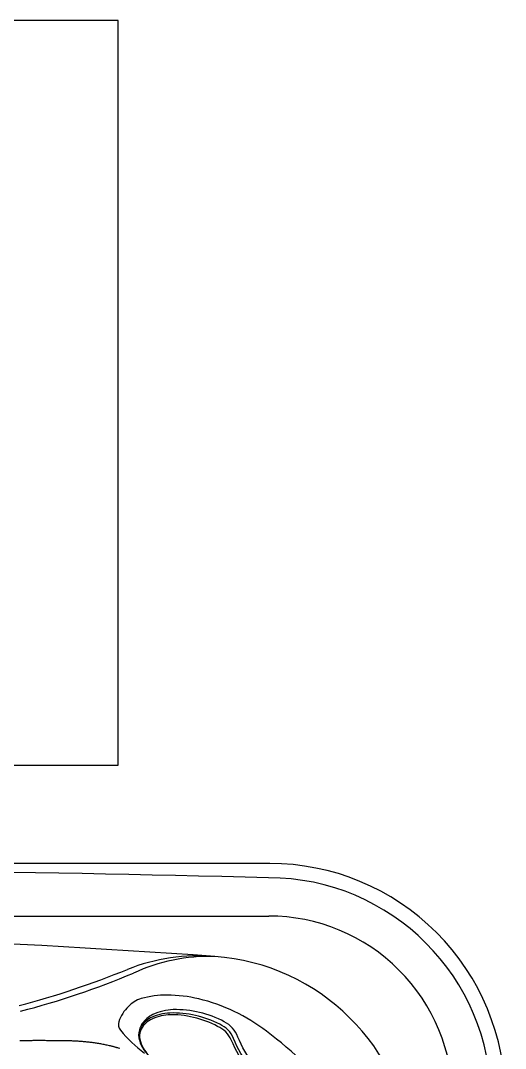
# Model space of a CAD drawing. Extents: x 938 to 1038, y 781 to 934.
# Drawn here: x 1013.3 to 1038, y 881.3 to 933.6 of the extents above; entities that cross this region are included whole.
import ezdxf

# ---------------------------------------------------------------- set-up
doc = ezdxf.new("R2010")
doc.units = 0
doc.header["$MEASUREMENT"] = 0
for name, color, linetype in [('1', 4, 'Continuous'), ('1_CYAN', 4, 'Continuous'), ('2', 2, 'Continuous'), ('DIM', 3, 'Continuous')]:
    doc.layers.add(name, color=color, linetype=linetype)

# ---------------------------------------------------------------- blocks, each defined once
blk = doc.blocks.new('Pillow07')
at = {"layer": '1_CYAN', "color": 4, "linetype": 'Continuous'}
blk.add_lwpolyline([(-2.358, -0.87, -0.006603), (-5.745, -0.616, -0.021924), (-6.178, -0.554, -0.081502), (-6.683, -0.382, -0.155149), (-7.057, -0.002, -0.083013), (-7.178, 0.3, -0.136326), (-7.125, 1.034, -0.096778), (-6.565, 1.944, -0.127397), (-4.291, 3.344, -0.186872), (-3.258, 3.28, 0.065625), (-1.71, 2.868, 0.071435), (1.71, 2.868, 0.065625), (3.258, 3.28, -0.186872), (4.291, 3.344, -0.127397), (6.565, 1.944, -0.096778), (7.125, 1.034, -0.136326), (7.178, 0.3, -0.083013), (7.057, -0.002, -0.155149), (6.683, -0.382, -0.081502), (6.178, -0.554, -0.021924), (5.745, -0.616, -0.006603), (2.358, -0.87, -0.02343)], format="xyb", close=True, dxfattribs=at)
at = {"layer": '1_CYAN', "color": 3, "linetype": 'Continuous'}
for points in [[(-7.051, -0.007, -0.035917), (-7.097, 0.106, -0.150356), (-7.089, 0.827, -0.114334), (-6.565, 1.702, -0.12673), (-4.367, 3.088, -0.194366), (-3.357, 3.079, 0.069606), (-1.71, 2.626, 0.073636), (1.71, 2.626, 0.069606), (3.357, 3.079, -0.194366), (4.367, 3.088, -0.12673), (6.565, 1.702, -0.114334), (7.089, 0.827, -0.150356), (7.097, 0.106, -0.034443), (7.053, -0.003)], [(-5.745, -0.616, -0.03429), (-6.274, -0.516, -0.087533), (-6.708, -0.327, -0.132713), (-6.986, -0.006, -0.179167), (-7.021, 0.761, -0.10283), (-6.565, 1.573, -0.130003), (-4.366, 2.938, -0.182201), (-3.385, 2.942, 0.065189), (-1.71, 2.497, 0.071467), (1.71, 2.497, 0.065189), (3.385, 2.942, -0.182201), (4.366, 2.938, -0.130003), (6.565, 1.573, -0.10283), (7.021, 0.761, -0.179167), (6.986, -0.006, -0.132713), (6.708, -0.327, -0.087533), (6.274, -0.516, -0.03429), (5.745, -0.616)], [(-0.014, 1.929, 0.082097), (-2.745, 1.506, 0.081749), (-3.889, 0.917, 0.10997), (-4.213, 0.537, 0.288824), (-4.2, 0.045, 0.128848), (-3.81, -0.311, 0.064282), (-3.023, -0.615, 0.029904), (-2.157, -0.782, 0.020061), (-1.104, -0.879, 0.013811), (0, -0.907, 0.013811), (1.104, -0.879, 0.020061), (2.157, -0.782, 0.029904), (3.023, -0.615, 0.064282), (3.81, -0.311, 0.128848), (4.2, 0.045, 0.288824), (4.213, 0.537, 0.10997), (3.889, 0.917, 0.081749), (2.745, 1.506, 0.082097), (0.014, 1.929)], [(0.011, 1.79, 0.069931), (-2.482, 1.457, 0.085576), (-3.783, 0.864, 0.092534), (-4.083, 0.559, 0.328712), (-4.083, 0.027, 0.110973), (-3.715, -0.285, 0.062647), (-2.923, -0.588, 0.030211), (-2.047, -0.756, 0.019896), (-1.004, -0.852, 0.013777), (0, -0.878, 0.013777), (1.004, -0.852, 0.019896), (2.047, -0.756, 0.030211), (2.923, -0.588, 0.062647), (3.715, -0.285, 0.110973), (4.083, 0.027, 0.328712), (4.083, 0.559, 0.092534), (3.783, 0.864, 0.085576), (2.482, 1.457, 0.069931), (-0.011, 1.79)], [(-0.673, -0.235, -0.282153), (-0.657, 0.213, -0.468167), (0.424, 0.365), (0.53, 0.464, 0.460953), (-0.64, 0.337, 0.238725), (-0.726, -0.14, 0.137161), (-0.575, -0.35, 0.261069), (-0.572, -0.35, 0.46986), (-0.572, -0.349, -0.265453), (-0.636, -0.154, -0.195188), (-0.504, 0.022, -0.314105), (0, 0), (0.103, 0.084, 0.355977), (-0.538, 0.084, 0.328478), (-0.641, -0.257, -0.416518), (-0.642, -0.26, -0.387302), (-0.648, -0.259, -0.279485), (-0.621, 0.078, -0.429748), (0.212, 0.176), (0.318, 0.268, 0.422176), (-0.607, 0.19, 0.293997), (-0.668, -0.234, -0.469659), (-0.669, -0.236, -0.320928), (-0.673, -0.236)], [(-0.103, -0.081, 0.285107), (0.492, -0.111, 0.365107), (0.641, 0.3, -0.389885), (0.642, 0.303, -0.434748), (0.648, 0.302, -0.361319), (0.536, -0.156, -0.307672), (-0.212, -0.163), (-0.318, -0.239, 0.290786), (0.528, -0.239, 0.371252), (0.668, 0.272, -0.388988), (0.669, 0.275, -0.244043), (0.673, 0.274, -0.383995), (0.537, -0.307, -0.280367), (-0.424, -0.313), (-0.53, -0.383, 0.237756), (0.409, -0.447, 0.379998), (0.74, 0.108, 0.130298), (0.575, 0.42, 0.419454), (0.572, 0.419, 0.370938), (0.572, 0.418, -0.227085), (0.632, 0.16, -0.183703), (0.51, -0.012, -0.310404), (0, 0), (-0.106, -0.083)]]:
    blk.add_lwpolyline(points, format="xyb", dxfattribs=at)
blk = doc.blocks.new('VISTA')
at = {"layer": '1', "color": 3}
blk.add_line((12.056, 88.435), (88.056, 88.435), dxfattribs=at)
at = {"layer": '1'}
blk.add_lwpolyline([(0, 79.111), (0, 12, 0.414214), (12, 0), (88.112, 0, 0.414214), (100.112, 12), (100.112, 79.111, 0.414214), (88.112, 91.111), (12, 91.111, 0.414214)], format="xyb", close=True, dxfattribs=at)
at = {"layer": '1', "color": 2}
for points in [[(75.389, 82.103), (75.445, 82.104), (75.501, 82.104), (75.557, 82.105), (75.613, 82.105), (75.669, 82.105), (75.725, 82.105), (75.781, 82.106), (75.837, 82.106), (75.893, 82.106), (75.949, 82.106), (76.005, 82.106), (76.061, 82.107), (76.117, 82.107), (76.173, 82.107), (76.229, 82.107), (76.285, 82.107), (76.341, 82.107), (76.397, 82.107), (76.454, 82.107), (76.51, 82.107), (76.566, 82.107), (76.622, 82.107), (76.678, 82.107), (76.734, 82.106), (76.79, 82.106), (76.846, 82.106), (76.902, 82.106), (76.958, 82.106), (77.014, 82.105), (77.07, 82.105), (77.127, 82.105), (77.183, 82.104), (77.239, 82.104), (77.295, 82.104), (77.351, 82.103), (77.463, 82.102)], [(77.463, 82.102), (77.518, 82.102), (77.572, 82.101), (77.627, 82.1), (77.681, 82.099), (77.736, 82.098), (77.791, 82.097), (77.845, 82.095), (77.9, 82.094), (77.955, 82.092), (78.01, 82.09), (78.064, 82.088), (78.119, 82.085), (78.174, 82.082), (78.229, 82.08), (78.284, 82.076), (78.339, 82.073), (78.394, 82.069), (78.448, 82.066), (78.503, 82.062), (78.558, 82.057), (78.613, 82.053), (78.668, 82.048), (78.723, 82.043), (78.778, 82.037), (78.833, 82.031), (78.888, 82.025), (78.943, 82.019), (78.998, 82.012), (79.053, 82.005), (79.108, 81.998), (79.162, 81.991), (79.217, 81.983), (79.272, 81.975), (79.327, 81.966), (79.382, 81.957), (79.437, 81.948), (79.491, 81.938), (79.546, 81.928), (79.601, 81.918), (79.656, 81.907), (79.71, 81.896), (79.765, 81.885), (79.819, 81.873), (79.928, 81.848)], [(79.928, 81.848), (79.955, 81.842), (79.983, 81.836), (80.01, 81.829), (80.037, 81.822), (80.064, 81.815), (80.091, 81.809), (80.118, 81.802), (80.145, 81.794), (80.172, 81.787), (80.199, 81.78), (80.226, 81.773), (80.253, 81.765), (80.28, 81.757), (80.307, 81.75), (80.334, 81.742), (80.36, 81.734), (80.387, 81.726), (80.414, 81.718), (80.468, 81.701)]]:
    blk.add_lwpolyline(points, dxfattribs=at)
at = {"layer": '1', "color": 3}
for centre, radius, start, end in [((50.056, -1410.853), 1501.714, 88.550238, 91.449766), ((88.045, 79.044), 11.337, 0.0298, 89.9755), ((88.057, 79.056), 9.379, 359.9583, 90.0051), ((82.826, 79.738), 4.668, 89.2171, 105.7391), ((82.835, 77.002), 7.404, 77.0682, 89.5702), ((82.299, 82.423), 1.978, 134.4898, 161.5562), ((82.029, 82.738), 1.565, 107.4382, 135.5117), ((82.304, 75.208), 9.272, 52.5215, 76.3535), ((80.833, 82.908), 0.436, 159.2856, 220.7913), ((85.763, 86.9), 6.778, 219.1125, 233.4486), ((77.768, 68.765), 17.148, 36.409, 53.5934)]:
    blk.add_arc(centre, radius, start, end, dxfattribs=at)
at = {"layer": '1', "color": 2}
for centre, radius, start, end in [((50.056, -406.741), 494.375, 85.91134, 94.0887), ((84.529, 75.528), 10.876, 4.7081, 85.905)]:
    blk.add_arc(centre, radius, start, end, dxfattribs=at)
at = {"layer": '1', "color": 3, "linetype": 'Continuous'}
for centre, radius, start, end in [((84.512, 76.39), 10.017, 85.4593, 111.3503), ((85.015, 77.302), 9.079, 88.1653, 115.0667), ((64.202, 126.422), 43.981, 284.674, 292.2643), ((64.38, 125.805), 43.637, 284.6536, 292.6258)]:
    blk.add_arc(centre, radius, start, end, dxfattribs=at)
at = {"layer": '2', "linetype": 'Continuous', "xscale": -1, "rotation": 314.9999999999954}
blk.add_blockref('Pillow07', (86.465, 77.652), dxfattribs=at)

msp = doc.modelspace()

# ---------------------------------------------------------------- linework, layer by layer
at = {"layer": 'DIM', "color": 4}
msp.add_lwpolyline([(957.6, 895.675), (1018.266, 895.675), (1018.266, 933.58), (957.6, 933.58)], close=True, dxfattribs=at)

# ---------------------------------------------------------------- block references
at = {"layer": '1'}
msp.add_blockref('VISTA', (937.877, 799.564), dxfattribs=at)

doc.saveas('drawing.dxf')
